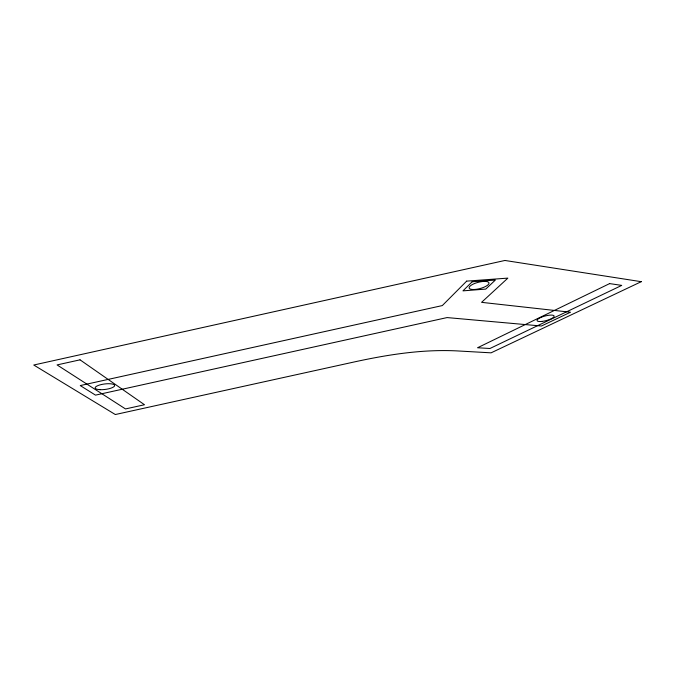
<?xml version="1.0" encoding="UTF-8"?>
<svg xmlns="http://www.w3.org/2000/svg" width="675" height="675" viewBox="0 0 675 675"><rect width="100%" height="100%" fill="white"/><g stroke="black" fill="none" stroke-linecap="round" stroke-linejoin="round"><path stroke-width="1.01" d="M466.661 281.129L442.311 305.573L80.258 385.568L95.504 395.137L447.086 317.579L541.417 326.017L570.485 312.221L481.57 302.341L507.87 278.117L466.661 281.129M472.137 281.779L462.957 290.866L485.772 289.077L495.366 280.041L472.137 281.779M609.618 283.601L477.554 347.752L489.94 348.502L621.751 285.39L609.618 283.601M641.25 281.686L491.079 352.839L456.891 350.899C422.972 349.211 389.129 354.426 356.062 361.555L115.324 414.534L33.75 365.023L504.934 260.466L641.25 281.686M80.03 359.834L57.071 364.922L125.491 408.932L144.501 404.747L80.03 359.834M474.803 289.457A10.235 3.248 -14.5 0 0 488.978 282.892A10.235 3.248 -14.5 0 0 473.42 283.998A10.235 3.248 -14.5 0 0 474.803 289.457M100.212 389.686A9.838 2.751 -7.3 0 0 114.657 385.484A9.838 2.751 -7.3 0 0 99.824 384.936A9.838 2.751 -7.3 0 0 100.212 389.686M541.789 321.435A8.843 2.362 -15 0 0 554.141 316.035A8.843 2.362 -15 0 0 540.852 317.452A8.843 2.362 -15 0 0 541.789 321.435"/></g></svg>
